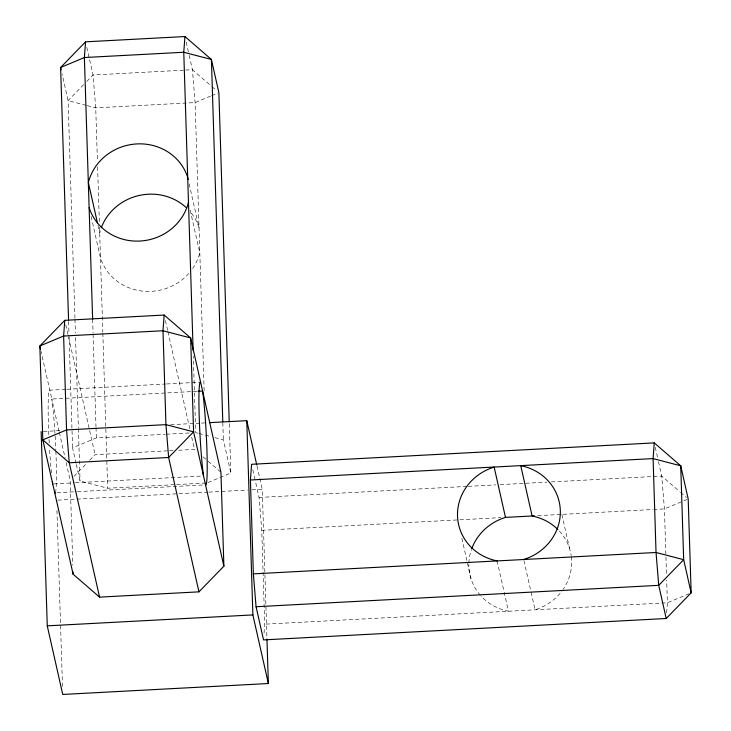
<?xml version="1.0" encoding="UTF-8"?>
<svg xmlns="http://www.w3.org/2000/svg" width="731" height="731" viewBox="0 0 731 731"><rect width="100%" height="100%" fill="white"/><g stroke="black" fill="none" stroke-linecap="round" stroke-linejoin="round"><path stroke-width="0.55" stroke-dasharray="3.65 2.74" d="M264.046 633.165L264.713 624.192L261.762 530.313L259.066 497.455L255.576 481.985M666.635 612.889L667.385 602.792L666.672 580.167M83.681 84.613L68.093 100.64L74.937 318.168M86.797 81.406L93.038 74.991L184.514 70.13M74.05 476.32L86.514 463.5M89.639 460.292L95.094 454.682L168.495 450.78M210.619 96.081L195.113 102.568L95.734 107.85L87.227 105.629M211.652 95.651L217.847 93.056M76.061 463.344L72.57 447.865L96.337 437.924L165.233 434.269M208.107 482.524L230.841 473.012L229.26 422.902M687.167 499.401L664.433 508.904L654.254 509.452M689.086 593.709L667.385 602.792L264.713 624.192M185.647 70.066L192.417 69.71L211.204 85.975M65.68 389.321L49.809 390.171A51.572 3.134 87 0 0 48.94 437.513M66.813 389.267L165.453 384.022M166.586 383.958L200.596 382.149M196.931 391.332L51.81 399.044L41.091 351.501M43.431 431.482L60.472 430.577M170.661 424.72L200.203 423.148M201.336 423.094L205.877 422.847M166.357 434.205L190.078 432.944M169.629 450.716L173.019 450.534M178.666 450.241L194.473 449.401L196.182 450.872M53.893 483.922L74.297 482.835M75.43 482.771L202.405 476.027M76.307 464.45L80.054 481.025L107.685 488.235L175.449 484.635M176.582 484.58L205.941 483.017M57.027 492.74L76.298 491.716M77.431 491.652L205.548 484.845M57.767 500.15L207.723 492.173M208.856 492.118L247.48 490.062M252.031 489.825L262.255 489.277L266.961 639.223M259.066 497.455L467.228 486.389M468.37 486.325L495.664 484.881M500.214 484.635L546.852 482.158M551.402 481.912L661.738 476.055L679.666 491.57M261.762 530.313L458.794 519.869M459.927 519.805L500.927 517.63M537.751 515.675L653.121 509.507M86.167 105.355L68.093 100.64L62.117 74.114M197.845 433.2L195.725 432.642L193.313 356.28M198.914 433.474L204.223 434.863M205.292 435.137L210.601 436.526M214.859 437.641L223.357 439.852L230.841 473.012M212.054 86.706L216.321 90.406M680.524 492.31L686.5 497.482M203.008 456.793L207.275 460.484M208.134 461.224L220.936 472.308M59.092 431.336L51.81 399.044A51.572 3.134 87 0 1 55.83 449.958M59.348 432.45L65.123 458.054M66.128 462.513L70.149 480.322L72.817 565.164M655.259 447.317L657.498 457.259M658.494 461.681L661.738 476.055L664.433 508.904L666.498 574.511M561.874 514.478L569.522 548.378M523.944 560.576L530.852 591.196M531.099 592.293L535.046 609.791A51.572 48.484 -12.7 0 0 562.623 590.1M497.089 560.896L508.438 611.207A51.572 48.484 -12.7 0 1 481.135 596.121M461.882 538.327L471.011 578.797M186.186 42.078L188.927 54.231M189.174 55.337L192.417 69.71L195.113 102.568L204.15 390.637M257.01 466.04L262.255 489.277M189.137 183.837L199.006 227.588A51.572 48.484 -12.7 0 0 190.307 211.88M252.835 469.823L255.329 480.879M190.179 210.071L199.801 252.725A51.572 48.484 -12.7 0 1 192.107 269.3M165.416 320.598L167.673 330.595M167.92 331.7L189.969 429.408M191.714 437.184L194.473 449.401M86.806 47.36L93.038 74.991L95.734 107.85L97.424 161.268M97.972 225.212L99.699 232.869A51.572 48.484 -12.7 0 1 100.576 229.781M91.119 216.44L100.494 257.997A51.572 48.484 -12.7 0 0 139.557 290.7A51.572 48.484 -12.7 0 0 189.393 272.773M65.79 324.774L95.094 454.682M222.818 422.774L223.357 439.852M97.607 166.942L99.343 221.502M99.517 227.186L102.806 332.084M102.843 333.226L107.685 488.235M92.636 319.392L93.065 333.071M93.093 334.204L95.98 426.529M96.017 427.672L96.337 437.924M74.973 319.301L75.403 332.97M75.54 337.53L78.372 427.498M78.409 428.64L80.054 481.025M68.595 321.448L68.988 333.976M69.025 335.118L72.57 447.865M56.954 510.43L62.519 687.633M51.453 472.911A51.572 3.134 87 0 1 49.553 448.733M49.233 443.123A51.572 3.134 87 0 1 48.995 438.627M55.876 451.073A51.572 3.134 87 0 1 55.702 491.424M571.34 556.647A51.572 48.484 -12.7 0 1 563.254 589.195M480.413 595.317A51.572 48.484 -12.7 0 1 468.845 564.213M468.873 563.153A51.572 48.484 -12.7 0 1 471.431 549.557M559.398 531.062A51.572 48.484 -12.7 0 1 571.194 555.597"/><path stroke-width="1.1" d="M64.785 320.333L63.615 336.032L66.567 429.919L69.262 462.778L99.562 597.126L198.951 591.845L223.887 566.196L220.936 472.308L190.636 337.96L164.164 315.043L64.785 320.333L39.849 345.973L42.8 439.861L73.1 574.21L99.562 597.126M229.223 421.76L218.88 92.627L211.405 59.467L184.943 36.55L85.554 41.831L84.385 57.539L92.636 319.392M164.164 315.043L162.995 330.75L165.946 424.638L168.642 457.487L198.951 591.845M184.943 36.55L183.764 52.257L193.13 350.578M250.413 480.002L251.592 464.295L654.263 442.895L680.725 465.802L688.2 498.962L691.151 592.85L666.215 618.499L263.544 639.899L256.069 606.739L253.365 573.881L250.413 480.002L653.085 458.593L680.725 465.802L683.677 559.69L691.151 592.85M654.263 442.895L653.085 458.593L656.036 552.481L658.732 585.339L666.215 618.499M85.554 41.831L60.618 67.48L68.559 320.315M198.064 391.268L202.597 391.03A51.572 3.134 87 0 1 206.937 450.652A51.572 3.134 87 0 1 205.548 484.845M209.285 422.664L246.776 420.672L256.764 464.934M471.797 548.542A51.572 48.484 -12.7 0 1 505.487 517.393L534.361 515.858M253.365 573.881L656.036 552.481L683.677 559.69L658.732 585.339L256.069 606.739M47.259 625.846L252.88 614.917L268.359 683.522L62.738 694.45L47.259 625.846L41.155 431.601M223.887 566.196L193.587 431.847L190.636 337.96L162.995 330.75L63.615 336.032L39.849 345.973L40.589 349.29M505.487 517.393L494.138 467.082A51.572 48.484 -12.7 0 0 457.515 516.013A51.572 48.484 -12.7 0 0 497.089 560.896M188.15 179.46L187.657 177.277A51.572 48.484 -12.7 0 0 136.871 143.925A51.572 48.484 -12.7 0 0 88.35 182.558L97.479 223.019M61.112 69.692L60.618 67.48L84.385 57.539L183.764 52.257L211.405 59.467L222.791 421.632M266.961 639.223L268.359 683.522M246.776 420.672L252.88 614.917M73.027 571.944L73.1 574.21M188.452 202.414A51.572 48.484 -12.7 0 1 139.923 241.047A51.572 48.484 -12.7 0 1 89.145 207.695M101.28 227.743A51.572 48.484 -12.7 0 1 186.606 207.96M52.751 483.977A51.572 3.134 87 0 1 52.486 481.994M55.538 492.146A51.572 3.134 87 0 1 54.761 492.858M203.538 475.963A51.572 3.134 87 0 1 199.197 416.35A51.572 3.134 87 0 1 200.596 382.149M557.899 529.509A51.572 48.484 -12.7 0 0 532.095 515.976L520.746 465.665A51.572 48.484 -12.7 0 1 560.321 510.549A51.572 48.484 -12.7 0 1 523.698 559.48M193.587 431.847L168.642 457.487L69.262 462.778L42.8 439.861L66.567 429.919L165.946 424.638L193.587 431.847"/></g></svg>
